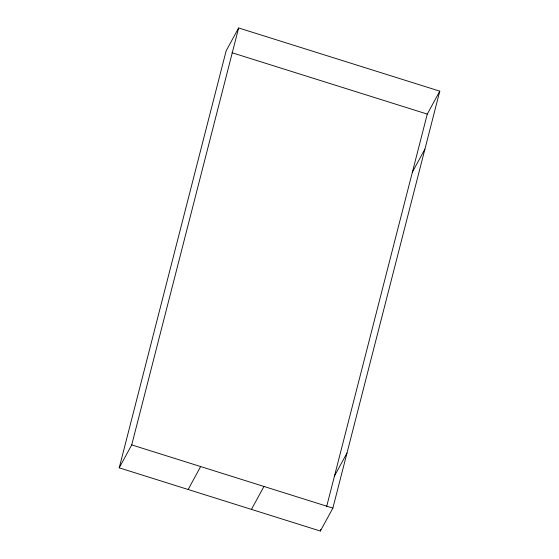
<?xml version="1.0" encoding="UTF-8"?>
<svg xmlns="http://www.w3.org/2000/svg" width="559" height="559" viewBox="0 0 559 559"><rect width="100%" height="100%" fill="white"/><g stroke="black" fill="none" stroke-linecap="round" stroke-linejoin="round"><path stroke-width="0.84" d="M119.221 467.841L226.129 50.89L238.637 27.95L439.779 91.159L332.871 508.11L320.363 531.05L119.221 467.841L131.728 444.901L238.637 27.95M320.363 531.05L320.796 529.38M326.575 506.838L427.272 114.099L439.779 91.159M188.152 489.502L200.653 466.562M412.416 172.039L424.924 149.099M251.438 509.389L263.946 486.449M334.492 475.947L346.999 453.014M231.943 52.714L427.272 114.099M131.728 444.901L332.871 508.11"/></g></svg>
